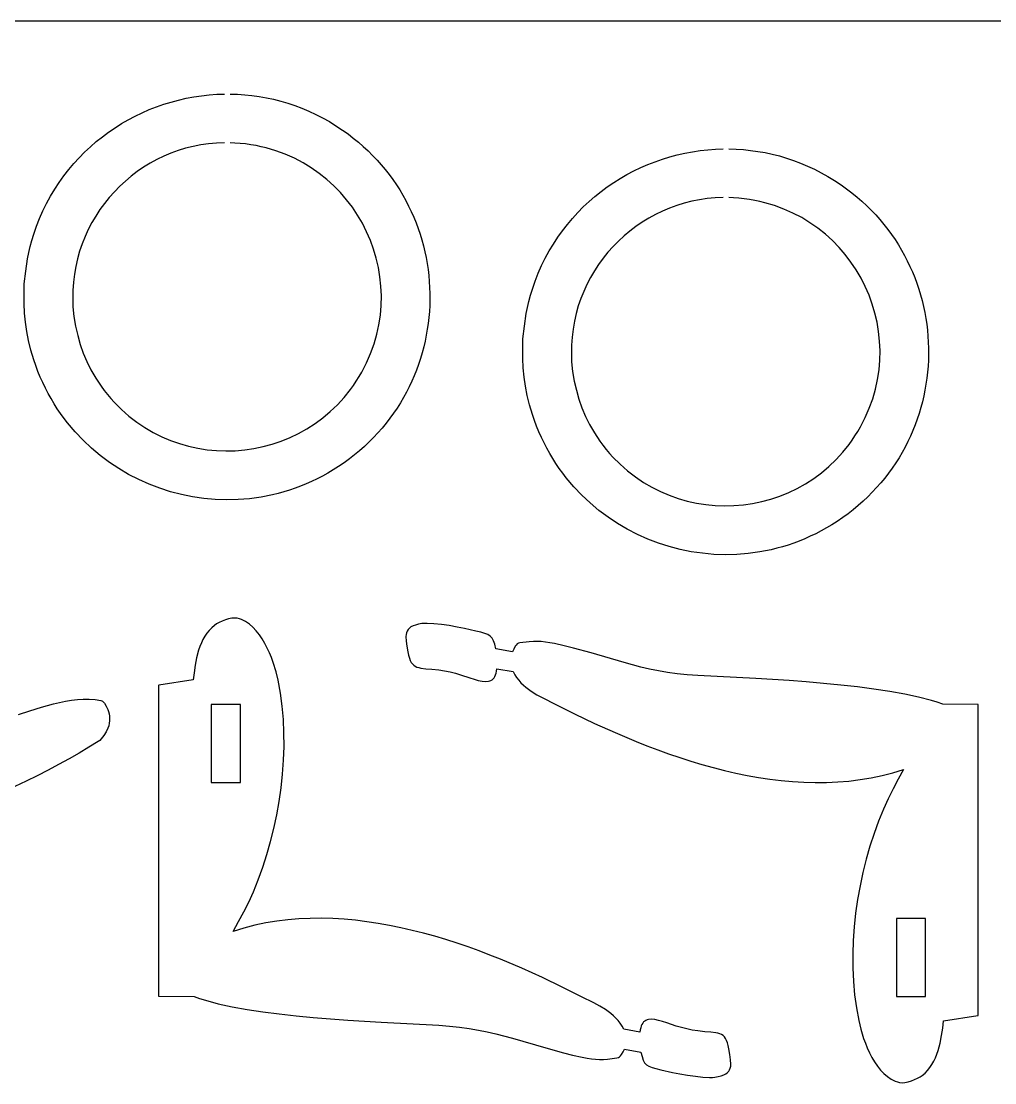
# Model space of a CAD drawing. Extents: x 279 to 859, y 491 to 871.
# Drawn here: x 421.2 to 507, y 587.4 to 681 of the extents above; entities that cross this region are included whole.
import ezdxf

# ---------------------------------------------------------------- set-up
doc = ezdxf.new("R2010")
doc.units = 0
doc.layers.get('0').update_dxf_attribs({"linetype": 'CONTINUOUS'})

msp = doc.modelspace()

# ---------------------------------------------------------------- linework, layer by layer
at = {"color": 7}
msp.add_line((858.559376, 681.005032), (278.559376, 681.005032), dxfattribs=at)
at = {"color": 3}
for p, q in [((433.773769, 673.681911), (434.425096, 673.881981)), ((434.425096, 673.881981), (435.083612, 674.05761)), ((435.083612, 674.05761), (435.748541, 674.208539)), ((435.748541, 674.208539), (436.419107, 674.334507)), ((436.419107, 674.334507), (437.094537, 674.435254)), ((437.094537, 674.435254), (437.774056, 674.51052)), ((437.774056, 674.51052), (438.456887, 674.560044)), ((438.456887, 674.560044), (439.142258, 674.583566)), ((439.642258, 674.584166), (440.279419, 674.564684)), ((440.279419, 674.564684), (440.916995, 674.522302)), ((440.916995, 674.522302), (441.554367, 674.456811)), ((441.554367, 674.456811), (442.190922, 674.368007)), ((442.190922, 674.368007), (442.826042, 674.255681)), ((442.826042, 674.255681), (443.459114, 674.119629)), ((443.459114, 674.119629), (444.08952, 673.959643)), ((444.08952, 673.959643), (444.716645, 673.775516)), ((431.255834, 672.64244), (431.870661, 672.937666)), ((431.870661, 672.937666), (432.495776, 673.209494)), ((432.495776, 673.209494), (433.130404, 673.457662)), ((433.130404, 673.457662), (433.773769, 673.681911)), ((444.716645, 673.775516), (445.339874, 673.567043)), ((445.339874, 673.567043), (445.958591, 673.334016)), ((445.958591, 673.334016), (446.57218, 673.076229)), ((446.57218, 673.076229), (447.180025, 672.793475)), ((429.480824, 671.618972), (430.06014, 671.982832)), ((430.06014, 671.982832), (430.652068, 672.324075)), ((430.652068, 672.324075), (431.255834, 672.64244)), ((447.180025, 672.793475), (447.781511, 672.485549)), ((447.781511, 672.485549), (448.376022, 672.152243)), ((448.376022, 672.152243), (448.962943, 671.793351)), ((428.363128, 670.824438), (428.914895, 671.232754)), ((428.914895, 671.232754), (429.480824, 671.618972)), ((448.962943, 671.793351), (449.541658, 671.408666)), ((449.541658, 671.408666), (450.022225, 671.064591)), ((450.022225, 671.064591), (450.487262, 670.708767)), ((427.305178, 669.942557), (427.826297, 670.394286)), ((427.826297, 670.394286), (428.363128, 670.824438)), ((450.487262, 670.708767), (450.936774, 670.341578)), ((450.936774, 670.341578), (451.370764, 669.963409)), ((426.313175, 668.975412), (426.800546, 669.469512)), ((426.800546, 669.469512), (427.305178, 669.942557)), ((451.370764, 669.963409), (451.789238, 669.574646)), ((451.789238, 669.574646), (452.192201, 669.175674)), ((452.192201, 669.175674), (452.579656, 668.766877)), ((478.393264, 669.047092), (479.05178, 669.222721)), ((479.05178, 669.222721), (479.716709, 669.37365)), ((479.716709, 669.37365), (480.387275, 669.499618)), ((480.387275, 669.499618), (481.062705, 669.600365)), ((481.062705, 669.600365), (481.742224, 669.675631)), ((481.742224, 669.675631), (482.425055, 669.725155)), ((482.425055, 669.725155), (483.110426, 669.748677)), ((483.610426, 669.749277), (484.247587, 669.729796)), ((484.247587, 669.729796), (484.885162, 669.687413)), ((484.885162, 669.687413), (485.522535, 669.621923)), ((485.522535, 669.621923), (486.15909, 669.533118)), ((486.15909, 669.533118), (486.79421, 669.420793)), ((486.79421, 669.420793), (487.427282, 669.28474)), ((487.427282, 669.28474), (488.057688, 669.124754)), ((425.393316, 667.925084), (425.84384, 668.460515)), ((425.84384, 668.460515), (426.313175, 668.975412)), ((452.579656, 668.766877), (452.951609, 668.34864)), ((452.951609, 668.34864), (453.308065, 667.921349)), ((475.838829, 668.102778), (476.463944, 668.374605)), ((476.463944, 668.374605), (477.098571, 668.622774)), ((477.098571, 668.622774), (477.741936, 668.847023)), ((477.741936, 668.847023), (478.393264, 669.047092)), ((488.057688, 669.124754), (488.684813, 668.940627)), ((488.684813, 668.940627), (489.308042, 668.732154)), ((489.308042, 668.732154), (489.926759, 668.499127)), ((489.926759, 668.499127), (490.540347, 668.24134)), ((490.540347, 668.24134), (491.148193, 667.958587)), ((424.551801, 666.793656), (424.962378, 667.369377)), ((424.962378, 667.369377), (425.393316, 667.925084)), ((453.308065, 667.921349), (453.649027, 667.485389)), ((453.649027, 667.485389), (453.974502, 667.041144)), ((474.028308, 667.147944), (474.620236, 667.489187)), ((474.620236, 667.489187), (475.224002, 667.807551)), ((475.224002, 667.807551), (475.838829, 668.102778)), ((491.148193, 667.958587), (491.749679, 667.65066)), ((491.749679, 667.65066), (492.34419, 667.317354)), ((492.34419, 667.317354), (492.931111, 666.958462)), ((424.16236, 666.19818), (424.551801, 666.793656)), ((453.974502, 667.041144), (454.284492, 666.588999)), ((454.284492, 666.588999), (454.579004, 666.129339)), ((472.331296, 665.98955), (472.883063, 666.397865)), ((472.883063, 666.397865), (473.448992, 666.784083)), ((473.448992, 666.784083), (474.028308, 667.147944)), ((492.931111, 666.958462), (493.509826, 666.573777)), ((493.509826, 666.573777), (493.990393, 666.229702)), ((423.449984, 664.949008), (423.794829, 665.583211)), ((423.794829, 665.583211), (424.16236, 666.19818)), ((454.579004, 666.129339), (454.858042, 665.662551)), ((454.858042, 665.662551), (455.12161, 665.189017)), ((471.273346, 665.107669), (471.794465, 665.559397)), ((471.794465, 665.559397), (472.331296, 665.98955)), ((493.990393, 666.229702), (494.45543, 665.873878)), ((494.45543, 665.873878), (494.904942, 665.506689)), ((494.904942, 665.506689), (495.338932, 665.128521)), ((423.1286, 664.295832), (423.449984, 664.949008)), ((455.12161, 665.189017), (455.369714, 664.709124)), ((455.369714, 664.709124), (455.602357, 664.223256)), ((470.281342, 664.140523), (470.768714, 664.634624)), ((470.768714, 664.634624), (471.273346, 665.107669)), ((495.338932, 665.128521), (495.757406, 664.739758)), ((495.757406, 664.739758), (496.160369, 664.340785)), ((422.559312, 662.9336), (422.831451, 663.623942)), ((422.831451, 663.623942), (423.1286, 664.295832)), ((455.602357, 664.223256), (455.819545, 663.731799)), ((455.819545, 663.731799), (456.021282, 663.235137)), ((469.361484, 663.090195), (469.812008, 663.625626)), ((469.812008, 663.625626), (470.281342, 664.140523)), ((496.160369, 664.340785), (496.547824, 663.931988)), ((496.547824, 663.931988), (496.919777, 663.513752)), ((422.312958, 662.225066), (422.559312, 662.9336)), ((456.021282, 663.235137), (456.207574, 662.733655)), ((456.207574, 662.733655), (456.378423, 662.227739)), ((468.930546, 662.534488), (469.361484, 663.090195)), ((496.919777, 663.513752), (497.276233, 663.086461)), ((497.276233, 663.086461), (497.617195, 662.6505)), ((497.617195, 662.6505), (497.94267, 662.206255)), ((422.004587, 661.143191), (422.148214, 661.684054)), ((422.148214, 661.684054), (422.312958, 662.225066)), ((456.378423, 662.227739), (456.533837, 661.717773)), ((456.533837, 661.717773), (456.673818, 661.204142)), ((468.130528, 661.363292), (468.519969, 661.958767)), ((468.519969, 661.958767), (468.930546, 662.534488)), ((497.94267, 662.206255), (498.25266, 661.75411)), ((498.25266, 661.75411), (498.547172, 661.294451)), ((421.88013, 660.601466), (422.004587, 661.143191)), ((456.673818, 661.204142), (456.798372, 660.687231)), ((467.418152, 660.114119), (467.762997, 660.748322)), ((467.762997, 660.748322), (468.130528, 661.363292)), ((498.547172, 661.294451), (498.82621, 660.827662)), ((498.82621, 660.827662), (499.089778, 660.354128)), ((421.602309, 658.960991), (421.772895, 660.057866)), ((421.772895, 660.057866), (421.88013, 660.601466)), ((456.798372, 660.687231), (456.907503, 660.167426)), ((456.907503, 660.167426), (457.001216, 659.645112)), ((467.096768, 659.460943), (467.418152, 660.114119)), ((499.089778, 660.354128), (499.337882, 659.874235)), ((499.337882, 659.874235), (499.570525, 659.388367)), ((421.477258, 657.844466), (421.602309, 658.960991)), ((457.001216, 659.645112), (457.079516, 659.120672)), ((457.079516, 659.120672), (457.142408, 658.594493)), ((466.799619, 658.789054), (467.096768, 659.460943)), ((499.570525, 659.388367), (499.787713, 658.89691)), ((499.787713, 658.89691), (499.98945, 658.400248)), ((457.142408, 658.594493), (457.189896, 658.066959)), ((457.189896, 658.066959), (457.221984, 657.538455)), ((466.281126, 657.390177), (466.52748, 658.098712)), ((466.52748, 658.098712), (466.799619, 658.789054)), ((499.98945, 658.400248), (500.175742, 657.898766)), ((421.460527, 656.959672), (421.477258, 657.844466)), ((457.221984, 657.538455), (457.238678, 657.009367)), ((457.238678, 657.009367), (457.239983, 656.480079)), ((466.116382, 656.849165), (466.281126, 657.390177)), ((500.175742, 657.898766), (500.346591, 657.39285)), ((500.346591, 657.39285), (500.502005, 656.882884)), ((421.470051, 656.108571), (421.460527, 656.959672)), ((421.510016, 655.281458), (421.470051, 656.108571)), ((457.239983, 656.480079), (457.225902, 655.950976)), ((465.848298, 655.766577), (465.972755, 656.308302)), ((465.972755, 656.308302), (466.116382, 656.849165)), ((500.502005, 656.882884), (500.641986, 656.369253)), ((500.641986, 656.369253), (500.76654, 655.852343)), ((421.584608, 654.468629), (421.510016, 655.281458)), ((457.196441, 655.422443), (457.151604, 654.894865)), ((457.225902, 655.950976), (457.196441, 655.422443)), ((465.570477, 654.126102), (465.741063, 655.222977)), ((465.741063, 655.222977), (465.848298, 655.766577)), ((500.76654, 655.852343), (500.875671, 655.332538)), ((500.875671, 655.332538), (500.969384, 654.810223)), ((421.698012, 653.660379), (421.584608, 654.468629)), ((457.091396, 654.368628), (457.015821, 653.844116)), ((457.151604, 654.894865), (457.091396, 654.368628)), ((500.969384, 654.810223), (501.047684, 654.285783)), ((501.047684, 654.285783), (501.110576, 653.759604)), ((421.854414, 652.847005), (421.698012, 653.660379)), ((456.924885, 653.321714), (456.818592, 652.801807)), ((457.015821, 653.844116), (456.924885, 653.321714)), ((465.445426, 653.009577), (465.570477, 654.126102)), ((501.110576, 653.759604), (501.158064, 653.23207)), ((422.058001, 652.018802), (421.854414, 652.847005)), ((456.818592, 652.801807), (456.696947, 652.28478)), ((465.428695, 652.124783), (465.445426, 653.009577)), ((501.158064, 653.23207), (501.190152, 652.703567)), ((501.190152, 652.703567), (501.206846, 652.174478)), ((422.312958, 651.166066), (422.058001, 652.018802)), ((456.559954, 651.771019), (456.407618, 651.260907)), ((456.696947, 652.28478), (456.559954, 651.771019)), ((465.438219, 651.273682), (465.428695, 652.124783)), ((501.208151, 651.64519), (501.19407, 651.116087)), ((501.206846, 652.174478), (501.208151, 651.64519)), ((422.490423, 650.646332), (422.312958, 651.166066)), ((422.681871, 650.136199), (422.490423, 650.646332)), ((456.239944, 650.754831), (456.056936, 650.253175)), ((456.407618, 651.260907), (456.239944, 650.754831)), ((465.478184, 650.446569), (465.438219, 651.273682)), ((501.164608, 650.587554), (501.119771, 650.059977)), ((501.19407, 651.116087), (501.164608, 650.587554)), ((422.886998, 649.635774), (422.681871, 650.136199)), ((423.105501, 649.145165), (422.886998, 649.635774)), ((455.8586, 649.756324), (455.644939, 649.264663)), ((456.056936, 650.253175), (455.8586, 649.756324)), ((465.552776, 649.63374), (465.478184, 650.446569)), ((465.666179, 648.82549), (465.552776, 649.63374)), ((501.059563, 649.533739), (500.983989, 649.009227)), ((501.119771, 650.059977), (501.059563, 649.533739)), ((423.337074, 648.664479), (423.105501, 649.145165)), ((423.581413, 648.193824), (423.337074, 648.664479)), ((455.415959, 648.778578), (455.171664, 648.298452)), ((455.644939, 649.264663), (455.415959, 648.778578)), ((465.822582, 648.012116), (465.666179, 648.82549)), ((500.983989, 649.009227), (500.893053, 648.486825)), ((423.838214, 647.733308), (423.581413, 648.193824)), ((424.107173, 647.283039), (423.838214, 647.733308)), ((454.912059, 647.824671), (454.637148, 647.357621)), ((455.171664, 648.298452), (454.912059, 647.824671)), ((466.026169, 647.183914), (465.822582, 648.012116)), ((500.78676, 647.966918), (500.665115, 647.449892)), ((500.893053, 648.486825), (500.78676, 647.966918)), ((424.387985, 646.843123), (424.107173, 647.283039)), ((424.680347, 646.413669), (424.387985, 646.843123)), ((454.346937, 646.897685), (454.04143, 646.44525)), ((454.637148, 647.357621), (454.346937, 646.897685)), ((466.281126, 646.331177), (466.026169, 647.183914)), ((500.528122, 646.93613), (500.375786, 646.426019)), ((500.665115, 647.449892), (500.528122, 646.93613)), ((424.983953, 645.994783), (424.680347, 646.413669)), ((425.2985, 645.586575), (424.983953, 645.994783)), ((453.720631, 646.0007), (453.384546, 645.564419)), ((454.04143, 646.44525), (453.720631, 646.0007)), ((466.458591, 645.811443), (466.281126, 646.331177)), ((466.650039, 645.30131), (466.458591, 645.811443)), ((500.208112, 645.919943), (500.025104, 645.418287)), ((500.375786, 646.426019), (500.208112, 645.919943)), ((425.959199, 644.802618), (425.2985, 645.586575)), ((453.033179, 645.136794), (452.666534, 644.718209)), ((453.384546, 645.564419), (453.033179, 645.136794)), ((466.855166, 644.800885), (466.650039, 645.30131)), ((499.826768, 644.921436), (499.613107, 644.429775)), ((500.025104, 645.418287), (499.826768, 644.921436)), ((426.660009, 644.06266), (425.959199, 644.802618)), ((427.398497, 643.36756), (426.660009, 644.06266)), ((451.887432, 643.909698), (451.474984, 643.520543)), ((452.284617, 644.309049), (451.887432, 643.909698)), ((452.666534, 644.718209), (452.284617, 644.309049)), ((467.073669, 644.310276), (466.855166, 644.800885)), ((467.305241, 643.82959), (467.073669, 644.310276)), ((499.384127, 643.943689), (499.139832, 643.463563)), ((499.613107, 644.429775), (499.384127, 643.943689)), ((428.172227, 642.71818), (427.398497, 643.36756)), ((451.047277, 643.141968), (450.604316, 642.774357)), ((451.474984, 643.520543), (451.047277, 643.141968)), ((467.549581, 643.358936), (467.305241, 643.82959)), ((467.806382, 642.89842), (467.549581, 643.358936)), ((498.880227, 642.989783), (498.605316, 642.522732)), ((499.139832, 643.463563), (498.880227, 642.989783)), ((428.978766, 642.11538), (428.172227, 642.71818)), ((429.815679, 641.560022), (428.978766, 642.11538)), ((449.672652, 642.073572), (449.183958, 641.741166)), ((450.146106, 642.418097), (449.672652, 642.073572)), ((450.604316, 642.774357), (450.146106, 642.418097)), ((468.075341, 642.44815), (467.806382, 642.89842)), ((468.356153, 642.008234), (468.075341, 642.44815)), ((498.315105, 642.062797), (498.009598, 641.610361)), ((498.605316, 642.522732), (498.315105, 642.062797)), ((430.680533, 641.052965), (429.815679, 641.560022)), ((448.250732, 641.166929), (447.777102, 640.90411)), ((448.719786, 641.445911), (448.250732, 641.166929)), ((449.183958, 641.741166), (448.719786, 641.445911)), ((468.648514, 641.57878), (468.356153, 642.008234)), ((468.952121, 641.159895), (468.648514, 641.57878)), ((469.266668, 640.751686), (468.952121, 641.159895)), ((497.688799, 641.165811), (497.352714, 640.729531)), ((498.009598, 641.610361), (497.688799, 641.165811)), ((431.570893, 640.595071), (430.680533, 641.052965)), ((432.484325, 640.187201), (431.570893, 640.595071)), ((433.418395, 639.830216), (432.484325, 640.187201)), ((446.331788, 640.211566), (445.842891, 640.012329)), ((446.817325, 640.426536), (446.331788, 640.211566)), ((447.299198, 640.657349), (446.817325, 640.426536)), ((447.777102, 640.90411), (447.299198, 640.657349)), ((469.927367, 639.96773), (469.266668, 640.751686)), ((497.001347, 640.301905), (496.634702, 639.88332)), ((497.352714, 640.729531), (497.001347, 640.301905)), ((434.370669, 639.524976), (433.418395, 639.830216)), ((435.338711, 639.272342), (434.370669, 639.524976)), ((436.32009, 639.073175), (435.338711, 639.272342)), ((443.358652, 639.248388), (442.352084, 639.049184)), ((443.859786, 639.370569), (443.358652, 639.248388)), ((444.359081, 639.507946), (443.859786, 639.370569)), ((444.856233, 639.660627), (444.359081, 639.507946)), ((445.350938, 639.828718), (444.856233, 639.660627)), ((445.842891, 640.012329), (445.350938, 639.828718)), ((470.628177, 639.227771), (469.927367, 639.96773)), ((471.366664, 638.532671), (470.628177, 639.227771)), ((496.252785, 639.47416), (495.8556, 639.07481)), ((496.634702, 639.88332), (496.252785, 639.47416)), ((437.312369, 638.928336), (436.32009, 639.073175)), ((438.313115, 638.838685), (437.312369, 638.928336)), ((439.319894, 638.805084), (438.313115, 638.838685)), ((440.330271, 638.828392), (439.319894, 638.805084)), ((441.341812, 638.909472), (440.330271, 638.828392)), ((442.352084, 639.049184), (441.341812, 638.909472)), ((472.140395, 637.883291), (471.366664, 638.532671)), ((495.015445, 638.307079), (494.572484, 637.939469)), ((495.443152, 638.685654), (495.015445, 638.307079)), ((495.8556, 639.07481), (495.443152, 638.685654)), ((472.946934, 637.280491), (472.140395, 637.883291)), ((494.114274, 637.583208), (493.64082, 637.238683)), ((494.572484, 637.939469), (494.114274, 637.583208)), ((473.783847, 636.725133), (472.946934, 637.280491)), ((474.648701, 636.218076), (473.783847, 636.725133)), ((492.687954, 636.611023), (492.2189, 636.33204)), ((493.152126, 636.906277), (492.687954, 636.611023)), ((493.64082, 637.238683), (493.152126, 636.906277)), ((475.539061, 635.760183), (474.648701, 636.218076)), ((476.452493, 635.352313), (475.539061, 635.760183)), ((490.785493, 635.591648), (490.299956, 635.376677)), ((491.267366, 635.82246), (490.785493, 635.591648)), ((491.745269, 636.069222), (491.267366, 635.82246)), ((492.2189, 636.33204), (491.745269, 636.069222)), ((477.386563, 634.995327), (476.452493, 635.352313)), ((478.338837, 634.690087), (477.386563, 634.995327)), ((479.306879, 634.437453), (478.338837, 634.690087)), ((488.327249, 634.673058), (487.827954, 634.535681)), ((488.824401, 634.825738), (488.327249, 634.673058)), ((489.319106, 634.99383), (488.824401, 634.825738)), ((489.811059, 635.17744), (489.319106, 634.99383)), ((490.299956, 635.376677), (489.811059, 635.17744)), ((480.288258, 634.238286), (479.306879, 634.437453)), ((481.280537, 634.093447), (480.288258, 634.238286)), ((482.281283, 634.003796), (481.280537, 634.093447)), ((483.288061, 633.970195), (482.281283, 634.003796)), ((484.298439, 633.993504), (483.288061, 633.970195)), ((485.30998, 634.074584), (484.298439, 633.993504)), ((486.320252, 634.214295), (485.30998, 634.074584)), ((487.32682, 634.4135), (486.320252, 634.214295)), ((487.827954, 634.535681), (487.32682, 634.4135)), ((438.668267, 627.988737), (438.439358, 627.864636)), ((438.930289, 628.108686), (438.668267, 627.988737)), ((439.211642, 628.216494), (438.930289, 628.108686)), ((439.498545, 628.304173), (439.211642, 628.216494)), ((439.777217, 628.363737), (439.498545, 628.304173)), ((440.033877, 628.387198), (439.777217, 628.363737)), ((440.254742, 628.366569), (440.033877, 628.387198)), ((440.446494, 628.314422), (440.254742, 628.366569)), ((440.632837, 628.24738), (440.446494, 628.314422)), ((440.989421, 628.071509), (440.632837, 628.24738)), ((441.324733, 627.844766), (440.989421, 628.071509)), ((437.579351, 627.049941), (437.397448, 626.778426)), ((437.782407, 627.30301), (437.579351, 627.049941)), ((438.007957, 627.535273), (437.782407, 627.30301)), ((438.257342, 627.744369), (438.007957, 627.535273)), ((438.439358, 627.864636), (438.257342, 627.744369)), ((441.639016, 627.572958), (441.324733, 627.844766)), ((441.932508, 627.261892), (441.639016, 627.572958)), ((442.205452, 626.917377), (441.932508, 627.261892)), ((455.178148, 627.087195), (455.144781, 626.924956)), ((455.234926, 627.235662), (455.178148, 627.087195)), ((455.318161, 627.370414), (455.234926, 627.235662)), ((455.430903, 627.491508), (455.318161, 627.370414)), ((455.5762, 627.599001), (455.430903, 627.491508)), ((455.757098, 627.692949), (455.5762, 627.599001)), ((455.976647, 627.77341), (455.757098, 627.692949)), ((456.237893, 627.840439), (455.976647, 627.77341)), ((456.543886, 627.894095), (456.237893, 627.840439)), ((456.760388, 627.914298), (456.543886, 627.894095)), ((457.010835, 627.919463), (456.760388, 627.914298)), ((457.593634, 627.890623), (457.010835, 627.919463)), ((458.252425, 627.819469), (457.593634, 627.890623)), ((458.947348, 627.717895), (458.252425, 627.819469)), ((459.638545, 627.597796), (458.947348, 627.717895)), ((460.286156, 627.471067), (459.638545, 627.597796)), ((461.291186, 627.245295), (460.286156, 627.471067)), ((461.730118, 627.134341), (461.291186, 627.245295)), ((462.0811, 627.034162), (461.730118, 627.134341)), ((437.091737, 626.189504), (436.965245, 625.876819)), ((437.235357, 626.490827), (437.091737, 626.189504)), ((437.397448, 626.778426), (437.235357, 626.490827)), ((442.458087, 626.545221), (442.205452, 626.917377)), ((442.690655, 626.151231), (442.458087, 626.545221)), ((442.903395, 625.741216), (442.690655, 626.151231)), ((455.144781, 626.924956), (455.131777, 626.748888)), ((455.131777, 626.748888), (455.154665, 626.355039)), ((455.154665, 626.355039), (455.222429, 625.905192)), ((462.356896, 626.927259), (462.0811, 627.034162)), ((462.570273, 626.796132), (462.356896, 626.927259)), ((462.657543, 626.716016), (462.570273, 626.796132)), ((462.733995, 626.623282), (462.657543, 626.716016)), ((462.860828, 626.391209), (462.733995, 626.623282)), ((462.963536, 626.082413), (462.860828, 626.391209)), ((465.050543, 626.166934), (464.946423, 626.09986)), ((465.168786, 626.203095), (465.050543, 626.166934)), ((466.002779, 626.30404), (465.168786, 626.203095)), ((466.36838, 626.326562), (466.002779, 626.30404)), ((466.717936, 626.329507), (466.36838, 626.326562)), ((467.06511, 626.31217), (466.717936, 626.329507)), ((467.423567, 626.273843), (467.06511, 626.31217)), ((467.806971, 626.21382), (467.423567, 626.273843)), ((468.228986, 626.131395), (467.806971, 626.21382)), ((469.082548, 625.941227), (468.228986, 626.131395)), ((436.854542, 625.555131), (436.675135, 624.894194)), ((436.965245, 625.876819), (436.854542, 625.555131)), ((443.09655, 625.320984), (442.903395, 625.741216)), ((443.270359, 624.896342), (443.09655, 625.320984)), ((455.222429, 625.905192), (455.310686, 625.398895)), ((455.310686, 625.398895), (455.367701, 625.109005)), ((463.054886, 625.679395), (462.963536, 626.082413)), ((464.520386, 625.420895), (463.054886, 625.679395)), ((464.636211, 625.655529), (464.520386, 625.420895)), ((464.773561, 625.899595), (464.636211, 625.655529)), ((464.854679, 626.00853), (464.773561, 625.899595)), ((464.946423, 626.09986), (464.854679, 626.00853)), ((469.900046, 625.740232), (469.082548, 625.941227)), ((471.450453, 625.316682), (469.900046, 625.740232)), ((474.378173, 624.45982), (471.450453, 625.316682)), ((436.675135, 624.894194), (436.542786, 624.22558)), ((443.425063, 624.473098), (443.270359, 624.896342)), ((443.678118, 623.654039), (443.425063, 624.473098)), ((455.367701, 625.109005), (455.433955, 624.861555)), ((455.433955, 624.861555), (455.51072, 624.652919)), ((455.51072, 624.652919), (455.599267, 624.47947)), ((455.599267, 624.47947), (455.700866, 624.337582)), ((455.700866, 624.337582), (455.816788, 624.223628)), ((475.849918, 624.070203), (474.378173, 624.45982)), ((436.446765, 623.568175), (436.376342, 622.940869)), ((436.542786, 624.22558), (436.446765, 623.568175)), ((443.857642, 622.910269), (443.678118, 623.654039)), ((455.816788, 624.223628), (455.948304, 624.133983)), ((455.948304, 624.133983), (456.096686, 624.06502)), ((456.096686, 624.06502), (456.263203, 624.013112)), ((456.263203, 624.013112), (456.449127, 623.974633)), ((456.449127, 623.974633), (456.884279, 623.923457)), ((456.884279, 623.923457), (457.41231, 623.882482)), ((457.41231, 623.882482), (458.043386, 623.822695)), ((458.043386, 623.822695), (458.539382, 623.747636)), ((458.539382, 623.747636), (459.021929, 623.643603)), ((459.021929, 623.643603), (459.488849, 623.519122)), ((459.488849, 623.519122), (459.937961, 623.382717)), ((459.937961, 623.382717), (460.774042, 623.108232)), ((462.970117, 623.23823), (463.030159, 623.374991)), ((463.030159, 623.374991), (463.079483, 623.533278)), ((463.079483, 623.533278), (463.117816, 623.714157)), ((463.117816, 623.714157), (463.144886, 623.918695)), ((463.144886, 623.918695), (464.572986, 623.666995)), ((464.572986, 623.666995), (464.724992, 623.391366)), ((464.724992, 623.391366), (464.893366, 623.135977)), ((476.608419, 623.894658), (475.849918, 624.070203)), ((477.389875, 623.735595), (476.608419, 623.894658)), ((478.200187, 623.595746), (477.389875, 623.735595)), ((479.045259, 623.477842), (478.200187, 623.595746)), ((479.930991, 623.384615), (479.045259, 623.477842)), ((480.863286, 623.318795), (479.930991, 623.384615)), ((485.968654, 623.051965), (480.863286, 623.318795)), ((433.347742, 622.467969), (433.325142, 622.444469)), ((433.325142, 622.444469), (433.325142, 595.041069)), ((436.376342, 622.940869), (433.347742, 622.467969)), ((444.063891, 621.776557), (443.857642, 622.910269)), ((460.774042, 623.108232), (461.156652, 622.987201)), ((461.156652, 622.987201), (461.512736, 622.888345)), ((461.512736, 622.888345), (461.840113, 622.820187)), ((461.840113, 622.820187), (462.136604, 622.791251)), ((462.136604, 622.791251), (462.40003, 622.810064)), ((462.40003, 622.810064), (462.518662, 622.840039)), ((462.518662, 622.840039), (462.628211, 622.885148)), ((462.628211, 622.885148), (462.728403, 622.946456)), ((462.728403, 622.946456), (462.818966, 623.025029)), ((462.818966, 623.025029), (462.899628, 623.121932)), ((462.899628, 623.121932), (462.970117, 623.23823)), ((464.893366, 623.135977), (465.076899, 622.899252)), ((465.076899, 622.899252), (465.274381, 622.679612)), ((465.274381, 622.679612), (465.484602, 622.47548)), ((465.484602, 622.47548), (465.706351, 622.285279)), ((488.914194, 622.867696), (485.968654, 623.051965)), ((490.429272, 622.755755), (488.914194, 622.867696)), ((491.951261, 622.627907), (490.429272, 622.755755)), ((493.464186, 622.482126), (491.951261, 622.627907)), ((494.952075, 622.316386), (493.464186, 622.482126)), ((444.217968, 620.62027), (444.063891, 621.776557)), ((465.706351, 622.285279), (466.179598, 621.940357)), ((466.179598, 621.940357), (466.684444, 621.632228)), ((466.684444, 621.632228), (467.211209, 621.348271)), ((496.398955, 622.128658), (494.952075, 622.316386)), ((497.788854, 621.916918), (496.398955, 622.128658)), ((499.1058, 621.679138), (497.788854, 621.916918)), ((500.333819, 621.413292), (499.1058, 621.679138)), ((421.97593, 620.197669), (423.010202, 620.521481)), ((423.010202, 620.521481), (424.05572, 620.82118)), ((424.05572, 620.82118), (424.580949, 620.951749)), ((424.580949, 620.951749), (425.106895, 621.064005)), ((425.106895, 621.064005), (425.632858, 621.153853)), ((425.632858, 621.153853), (426.15814, 621.217197)), ((426.15814, 621.217197), (426.682042, 621.249943)), ((426.682042, 621.249943), (427.203865, 621.247996)), ((427.203865, 621.247996), (427.722911, 621.207261)), ((427.722911, 621.207261), (428.238482, 621.123642)), ((428.238482, 621.123642), (428.309198, 621.096863)), ((428.309198, 621.096863), (428.386375, 621.045299)), ((428.386375, 621.045299), (428.550816, 620.874633)), ((428.550816, 620.874633), (428.713229, 620.625278)), ((428.713229, 620.625278), (428.855032, 620.310867)), ((444.321267, 619.445324), (444.217968, 620.62027)), ((467.211209, 621.348271), (468.291786, 620.802395)), ((468.291786, 620.802395), (469.990887, 619.945914)), ((501.456938, 621.117353), (500.333819, 621.413292)), ((501.974169, 620.957466), (501.456938, 621.117353)), ((502.459186, 620.789295), (501.974169, 620.957466)), ((505.583486, 620.761695), (502.459186, 620.789295)), ((505.583486, 593.358395), (505.583486, 620.761695)), ((420.958494, 619.882503), (421.97593, 620.197669)), ((428.855032, 620.310867), (428.9124, 620.133527)), ((428.9124, 620.133527), (428.957648, 619.945035)), ((428.957648, 619.945035), (428.988455, 619.747096)), ((428.988455, 619.747096), (429.002498, 619.541414)), ((469.990887, 619.945914), (471.751151, 619.102135)), ((428.844582, 618.675342), (428.697695, 618.369478)), ((428.920819, 618.894954), (428.844582, 618.675342)), ((428.971002, 619.113639), (428.920819, 618.894954)), ((428.997454, 619.329694), (428.971002, 619.113639)), ((429.002498, 619.541414), (428.997454, 619.329694)), ((444.375181, 618.255636), (444.321267, 619.445324)), ((471.751151, 619.102135), (473.565783, 618.28252)), ((428.256095, 617.730075), (428.129663, 617.605331)), ((428.494782, 618.035705), (428.256095, 617.730075)), ((428.697695, 618.369478), (428.494782, 618.035705)), ((444.381106, 617.055121), (444.375181, 618.255636)), ((473.565783, 618.28252), (475.427992, 617.498529)), ((427.170548, 616.995115), (426.31039, 616.483504)), ((428.001882, 617.508642), (427.170548, 616.995115)), ((428.129663, 617.605331), (428.001882, 617.508642)), ((444.340434, 615.847696), (444.381106, 617.055121)), ((475.427992, 617.498529), (476.374815, 617.123474)), ((476.374815, 617.123474), (477.330984, 616.761623)), ((477.330984, 616.761623), (478.295652, 616.414408)), ((425.42302, 615.975366), (424.510049, 615.47226)), ((426.31039, 616.483504), (425.42302, 615.975366)), ((444.254561, 614.637277), (444.340434, 615.847696)), ((478.295652, 616.414408), (479.267968, 616.083262)), ((479.267968, 616.083262), (480.247083, 615.769618)), ((423.573089, 614.975742), (422.613752, 614.487371)), ((424.510049, 615.47226), (423.573089, 614.975742)), ((480.247083, 615.769618), (481.232149, 615.474908)), ((481.232149, 615.474908), (482.222316, 615.200564)), ((482.222316, 615.200564), (483.216736, 614.94802)), ((483.216736, 614.94802), (484.214558, 614.718707)), ((498.065908, 614.74992), (499.012886, 615.040995)), ((499.012886, 615.040995), (498.537406, 614.176131)), ((421.633649, 614.008705), (420.634393, 613.5413)), ((422.613752, 614.487371), (421.633649, 614.008705)), ((444.12488, 613.427781), (444.254561, 614.637277)), ((484.214558, 614.718707), (485.214935, 614.514059)), ((485.214935, 614.514059), (486.217016, 614.335508)), ((486.217016, 614.335508), (487.219954, 614.184487)), ((487.219954, 614.184487), (488.222898, 614.062427)), ((488.222898, 614.062427), (489.225, 613.970763)), ((489.225, 613.970763), (490.22541, 613.910925)), ((493.208001, 613.936703), (494.193154, 614.018501)), ((494.193154, 614.018501), (495.172371, 614.139289)), ((495.172371, 614.139289), (496.144801, 614.3005)), ((496.144801, 614.3005), (497.109597, 614.503566)), ((497.109597, 614.503566), (498.065908, 614.74992)), ((498.537406, 614.176131), (498.079598, 613.321682)), ((443.952785, 612.223123), (444.12488, 613.427781)), ((490.22541, 613.910925), (491.223279, 613.884348)), ((491.223279, 613.884348), (492.21776, 613.892463)), ((492.21776, 613.892463), (493.208001, 613.936703)), ((498.079598, 613.321682), (497.642959, 612.453565)), ((443.739671, 611.027221), (443.952785, 612.223123)), ((497.642959, 612.453565), (497.230986, 611.547695)), ((497.230986, 611.547695), (496.801047, 610.486564)), ((443.486931, 609.843989), (443.739671, 611.027221)), ((496.801047, 610.486564), (496.403762, 609.393184)), ((443.195959, 608.677345), (443.486931, 609.843989)), ((496.403762, 609.393184), (496.040523, 608.271469)), ((442.868151, 607.531205), (443.195959, 608.677345)), ((442.504899, 606.409484), (442.868151, 607.531205)), ((496.040523, 608.271469), (495.712725, 607.125335)), ((495.712725, 607.125335), (495.421762, 605.9587)), ((442.107598, 605.3161), (442.504899, 606.409484)), ((495.421762, 605.9587), (495.169028, 604.77548)), ((441.677642, 604.254969), (442.107598, 605.3161)), ((495.169028, 604.77548), (494.955917, 603.579589)), ((441.265669, 603.349112), (441.677642, 604.254969)), ((440.82903, 602.481019), (441.265669, 603.349112)), ((494.955917, 603.579589), (494.783823, 602.374945)), ((440.371222, 601.626575), (440.82903, 602.481019)), ((444.715296, 601.784345), (443.736093, 601.663535)), ((445.700445, 601.866158), (444.715296, 601.784345)), ((446.69069, 601.910408), (445.700445, 601.866158)), ((447.685181, 601.918528), (446.69069, 601.910408)), ((448.683069, 601.891951), (447.685181, 601.918528)), ((449.683503, 601.832109), (448.683069, 601.891951)), ((450.685633, 601.740437), (449.683503, 601.832109)), ((494.783823, 602.374945), (494.654141, 601.165463)), ((439.895742, 600.761669), (440.371222, 601.626575)), ((440.842661, 601.052795), (439.895742, 600.761669)), ((441.798926, 601.299193), (440.842661, 601.052795)), ((442.763686, 601.502295), (441.798926, 601.299193)), ((443.736093, 601.663535), (442.763686, 601.502295)), ((451.688609, 601.618367), (450.685633, 601.740437)), ((452.691582, 601.467332), (451.688609, 601.618367)), ((453.693701, 601.288765), (452.691582, 601.467332)), ((454.694117, 601.0841), (453.693701, 601.288765)), ((455.69198, 600.854769), (454.694117, 601.0841)), ((456.686439, 600.602205), (455.69198, 600.854769)), ((494.654141, 601.165463), (494.568264, 599.95506)), ((457.676644, 600.327843), (456.686439, 600.602205)), ((458.661747, 600.033114), (457.676644, 600.327843)), ((459.640896, 599.719452), (458.661747, 600.033114)), ((494.568264, 599.95506), (494.527587, 598.747652)), ((460.613241, 599.38829), (459.640896, 599.719452)), ((461.577934, 599.041061), (460.613241, 599.38829)), ((462.534123, 598.679198), (461.577934, 599.041061)), ((463.480959, 598.304134), (462.534123, 598.679198)), ((465.343173, 597.520137), (463.480959, 598.304134)), ((494.527587, 598.747652), (494.533503, 597.547154)), ((467.157774, 596.700534), (465.343173, 597.520137)), ((494.533503, 597.547154), (494.587407, 596.357484)), ((468.917964, 595.856789), (467.157774, 596.700534)), ((494.587407, 596.357484), (494.690693, 595.182556)), ((470.616942, 595.000369), (468.917964, 595.856789)), ((433.325142, 595.041069), (436.449442, 595.013569)), ((436.449442, 595.013569), (436.934459, 594.845389)), ((436.934459, 594.845389), (437.45169, 594.685493)), ((437.45169, 594.685493), (438.574809, 594.389538)), ((438.574809, 594.389538), (439.802828, 594.123679)), ((471.697492, 594.45452), (470.616942, 595.000369)), ((472.224272, 594.170553), (471.697492, 594.45452)), ((494.690693, 595.182556), (494.844754, 594.026288)), ((439.802828, 594.123679), (441.119773, 593.885889)), ((441.119773, 593.885889), (442.509673, 593.674141)), ((442.509673, 593.674141), (443.956553, 593.486407)), ((443.956553, 593.486407), (445.444442, 593.320663)), ((472.729142, 593.862406), (472.224272, 594.170553)), ((473.202419, 593.517467), (472.729142, 593.862406)), ((473.424183, 593.327259), (473.202419, 593.517467)), ((494.844754, 594.026288), (495.050986, 592.892595)), ((505.560886, 593.334795), (505.583486, 593.358395)), ((445.444442, 593.320663), (446.957367, 593.174881)), ((446.957367, 593.174881), (448.479355, 593.047035)), ((448.479355, 593.047035), (449.994434, 592.935097)), ((449.994434, 592.935097), (452.939973, 592.750842)), ((452.939973, 592.750842), (458.045342, 592.484069)), ((458.045342, 592.484069), (458.977657, 592.418212)), ((473.634417, 593.123123), (473.424183, 593.327259)), ((473.831911, 592.903483), (473.634417, 593.123123)), ((474.015453, 592.666761), (473.831911, 592.903483)), ((474.183834, 592.411382), (474.015453, 592.666761)), ((475.878605, 592.427778), (475.829273, 592.269488)), ((475.938652, 592.564541), (475.878605, 592.427778)), ((476.009142, 592.680844), (475.938652, 592.564541)), ((476.089802, 592.777752), (476.009142, 592.680844)), ((476.180361, 592.85633), (476.089802, 592.777752)), ((476.280547, 592.917644), (476.180361, 592.85633)), ((476.390087, 592.962759), (476.280547, 592.917644)), ((476.508709, 592.99274), (476.390087, 592.962759)), ((476.772111, 593.011565), (476.508709, 592.99274)), ((477.068577, 592.982641), (476.772111, 593.011565)), ((477.39593, 592.914494), (477.068577, 592.982641)), ((477.751992, 592.815645), (477.39593, 592.914494)), ((478.134587, 592.694619), (477.751992, 592.815645)), ((478.970669, 592.420131), (478.134587, 592.694619)), ((495.050986, 592.892595), (495.23051, 592.148792)), ((502.461863, 592.234555), (502.532286, 592.861895)), ((502.532286, 592.861895), (505.560886, 593.334795)), ((458.977657, 592.418212), (459.863411, 592.324951)), ((459.863411, 592.324951), (460.708504, 592.207016)), ((460.708504, 592.207016), (461.518839, 592.067139)), ((461.518839, 592.067139), (462.300317, 591.908051)), ((462.300317, 591.908051), (463.058838, 591.732482)), ((463.058838, 591.732482), (464.530617, 591.342831)), ((474.335842, 592.135769), (474.183834, 592.411382)), ((475.763842, 591.884069), (474.335842, 592.135769)), ((475.790928, 592.088607), (475.763842, 591.884069)), ((475.829273, 592.269488), (475.790928, 592.088607)), ((479.419801, 592.283716), (478.970669, 592.420131)), ((479.886759, 592.159218), (479.419801, 592.283716)), ((480.369365, 592.055161), (479.886759, 592.159218)), ((480.865442, 591.980069), (480.369365, 592.055161)), ((481.496485, 591.920253), (480.865442, 591.980069)), ((482.024491, 591.879264), (481.496485, 591.920253)), ((482.459625, 591.828086), (482.024491, 591.879264)), ((482.645543, 591.78961), (482.459625, 591.828086)), ((482.812055, 591.737706), (482.645543, 591.78961)), ((482.960432, 591.668748), (482.812055, 591.737706)), ((483.091945, 591.579109), (482.960432, 591.668748)), ((483.207865, 591.465161), (483.091945, 591.579109)), ((495.23051, 592.148792), (495.483565, 591.329707)), ((502.233493, 590.908499), (502.365842, 591.577128)), ((502.365842, 591.577128), (502.461863, 592.234555)), ((464.530617, 591.342831), (467.458358, 590.485942)), ((483.309463, 591.32328), (483.207865, 591.465161)), ((483.398008, 591.149836), (483.309463, 591.32328)), ((483.474773, 590.941204), (483.398008, 591.149836)), ((483.541027, 590.693757), (483.474773, 590.941204)), ((483.598042, 590.403869), (483.541027, 590.693757)), ((495.483565, 591.329707), (495.638269, 590.906454)), ((495.638269, 590.906454), (495.812078, 590.481804)), ((502.054086, 590.247557), (502.233493, 590.908499)), ((467.458358, 590.485942), (469.008739, 590.062404)), ((469.008739, 590.062404), (469.826213, 589.86142)), ((469.826213, 589.86142), (470.679742, 589.671269)), ((470.679742, 589.671269), (471.101765, 589.5889)), ((473.739942, 589.599569), (473.858185, 589.635759)), ((473.858185, 589.635759), (473.962305, 589.702848)), ((473.962305, 589.702848), (474.054049, 589.794188)), ((474.054049, 589.794188), (474.135167, 589.903131)), ((474.135167, 589.903131), (474.272517, 590.147233)), ((474.272517, 590.147233), (474.388342, 590.381969)), ((474.388342, 590.381969), (475.853942, 590.123369)), ((475.853942, 590.123369), (475.945234, 589.720347)), ((475.945234, 589.720347), (476.047916, 589.411542)), ((483.686299, 589.897604), (483.598042, 590.403869)), ((483.754063, 589.447783), (483.686299, 589.897604)), ((495.812078, 590.481804), (496.005233, 590.061565)), ((496.005233, 590.061565), (496.217973, 589.651545)), ((496.217973, 589.651545), (496.450541, 589.257551)), ((501.816891, 589.613189), (501.943383, 589.925871)), ((501.943383, 589.925871), (502.054086, 590.247557)), ((471.101765, 589.5889), (471.485189, 589.528905)), ((471.485189, 589.528905), (471.843671, 589.490581)), ((471.843671, 589.490581), (472.190867, 589.473231)), ((472.190867, 589.473231), (472.540436, 589.476154)), ((472.540436, 589.476154), (472.906033, 589.498651)), ((472.906033, 589.498651), (473.739942, 589.599569)), ((476.047916, 589.411542), (476.174745, 589.17946)), ((476.174745, 589.17946), (476.251202, 589.086723)), ((476.251202, 589.086723), (476.33848, 589.006606)), ((476.33848, 589.006606), (476.551879, 588.875485)), ((476.551879, 588.875485), (476.8277, 588.768601)), ((476.8277, 588.768601), (477.178702, 588.668461)), ((483.673802, 588.567193), (483.73058, 588.715656)), ((483.73058, 588.715656), (483.763946, 588.87789)), ((483.776951, 589.053951), (483.754063, 589.447783)), ((483.763946, 588.87789), (483.776951, 589.053951)), ((496.450541, 589.257551), (496.703176, 588.885392)), ((496.703176, 588.885392), (496.97612, 588.540875)), ((501.126221, 588.49972), (501.329277, 588.752777)), ((501.329277, 588.752777), (501.511179, 589.024281)), ((501.511179, 589.024281), (501.673271, 589.311872)), ((501.673271, 589.311872), (501.816891, 589.613189)), ((477.178702, 588.668461), (477.617642, 588.557569)), ((477.617642, 588.557569), (478.622614, 588.331755)), ((478.622614, 588.331755), (479.270207, 588.205024)), ((479.270207, 588.205024), (479.961392, 588.084931)), ((479.961392, 588.084931), (480.656308, 587.983368)), ((480.656308, 587.983368), (481.315095, 587.912226)), ((481.315095, 587.912226), (481.897893, 587.883396)), ((481.897893, 587.883396), (482.14834, 587.888564)), ((482.14834, 587.888564), (482.364842, 587.908769)), ((482.364842, 587.908769), (482.670835, 587.962424)), ((482.670835, 587.962424), (482.932081, 588.029454)), ((482.932081, 588.029454), (483.15163, 588.109914)), ((483.15163, 588.109914), (483.332528, 588.203861)), ((483.332528, 588.203861), (483.477824, 588.311352)), ((483.477824, 588.311352), (483.590567, 588.432444)), ((483.590567, 588.432444), (483.673802, 588.567193)), ((496.97612, 588.540875), (497.269612, 588.229807)), ((497.269612, 588.229807), (497.583895, 587.957998)), ((497.583895, 587.957998), (497.919207, 587.731254)), ((499.978339, 587.694122), (500.240361, 587.814068)), ((500.240361, 587.814068), (500.46927, 587.938156)), ((500.46927, 587.938156), (500.651286, 588.058395)), ((500.651286, 588.058395), (500.900671, 588.267473)), ((500.900671, 588.267473), (501.126221, 588.49972)), ((497.919207, 587.731254), (498.275791, 587.555384)), ((498.275791, 587.555384), (498.462134, 587.488341)), ((498.462134, 587.488341), (498.653886, 587.436195)), ((498.653886, 587.436195), (498.874751, 587.415569)), ((498.874751, 587.415569), (499.131411, 587.43904)), ((499.131411, 587.43904), (499.410083, 587.498617)), ((499.410083, 587.498617), (499.696986, 587.586307)), ((499.696986, 587.586307), (499.978339, 587.694122))]:
    msp.add_line(p, q, dxfattribs=at)
at = {"color": 5}
for p, q in [((437.04611, 670.103781), (436.367509, 669.970245)), ((437.735433, 670.202211), (437.04611, 670.103781)), ((438.434482, 670.264588), (437.735433, 670.202211)), ((439.142258, 670.289966), (438.434482, 670.264588)), ((440.050358, 670.267466), (439.642258, 670.285166)), ((440.525903, 670.231848), (440.050358, 670.267466)), ((440.994855, 670.181369), (440.525903, 670.231848)), ((441.457069, 670.11632), (440.994855, 670.181369)), ((441.912403, 670.03699), (441.457069, 670.11632)), ((434.406033, 669.368474), (433.780309, 669.103985)), ((435.046473, 669.601644), (434.406033, 669.368474)), ((435.700631, 669.802551), (435.046473, 669.601644)), ((436.367509, 669.970245), (435.700631, 669.802551)), ((442.360714, 669.943667), (441.912403, 670.03699)), ((442.801858, 669.83664), (442.360714, 669.943667)), ((443.662075, 669.582632), (442.801858, 669.83664)), ((444.491911, 669.277278), (443.662075, 669.582632)), ((445.290222, 668.922891), (444.491911, 669.277278)), ((432.577006, 668.484842), (432.001422, 668.132081)), ((433.170301, 668.809125), (432.577006, 668.484842)), ((433.780309, 669.103985), (433.170301, 668.809125)), ((446.055863, 668.521784), (445.290222, 668.922891)), ((446.78769, 668.076268), (446.055863, 668.521784)), ((430.907384, 667.344916), (430.390925, 666.912407)), ((431.444549, 667.75179), (430.907384, 667.344916)), ((432.001422, 668.132081), (431.444549, 667.75179)), ((447.484561, 667.588656), (446.78769, 668.076268)), ((448.145329, 667.06126), (447.484561, 667.588656)), ((429.896171, 666.455207), (429.42412, 665.974266)), ((430.390925, 666.912407), (429.896171, 666.455207)), ((448.768853, 666.496393), (448.145329, 667.06126)), ((449.353986, 665.896368), (448.768853, 666.496393)), ((428.975771, 665.470529), (428.552121, 664.944944)), ((429.42412, 665.974266), (428.975771, 665.470529)), ((449.899586, 665.263497), (449.353986, 665.896368)), ((482.40265, 665.429699), (481.703601, 665.367322)), ((483.110426, 665.455077), (482.40265, 665.429699)), ((484.018526, 665.432577), (483.610426, 665.450277)), ((484.494071, 665.396959), (484.018526, 665.432577)), ((428.552121, 664.944944), (428.15417, 664.398458)), ((450.404509, 664.600091), (449.899586, 665.263497)), ((450.86761, 663.908464), (450.404509, 664.600091)), ((478.3742, 664.533585), (477.748477, 664.269096)), ((479.01464, 664.766756), (478.3742, 664.533585)), ((479.668799, 664.967662), (479.01464, 664.766756)), ((480.335677, 665.135356), (479.668799, 664.967662)), ((481.014278, 665.268892), (480.335677, 665.135356)), ((481.703601, 665.367322), (481.014278, 665.268892)), ((484.963023, 665.346481), (484.494071, 665.396959)), ((485.425237, 665.281432), (484.963023, 665.346481)), ((485.880571, 665.202101), (485.425237, 665.281432)), ((486.328881, 665.108778), (485.880571, 665.202101)), ((486.770026, 665.001751), (486.328881, 665.108778)), ((487.630243, 664.747743), (486.770026, 665.001751)), ((488.460079, 664.44239), (487.630243, 664.747743)), ((427.782915, 663.832017), (427.439355, 663.246568)), ((428.15417, 664.398458), (427.782915, 663.832017)), ((451.287745, 663.190929), (450.86761, 663.908464)), ((476.545174, 663.649953), (475.96959, 663.297192)), ((477.138469, 663.974236), (476.545174, 663.649953)), ((477.748477, 664.269096), (477.138469, 663.974236)), ((489.25839, 664.088003), (488.460079, 664.44239)), ((490.024031, 663.686895), (489.25839, 664.088003)), ((490.755858, 663.241379), (490.024031, 663.686895)), ((427.124487, 662.643059), (426.839311, 662.022437)), ((427.439355, 663.246568), (427.124487, 662.643059)), ((451.663771, 662.449796), (451.287745, 663.190929)), ((475.412717, 662.916902), (474.875551, 662.510028)), ((475.96959, 663.297192), (475.412717, 662.916902)), ((491.452729, 662.753767), (490.755858, 663.241379)), ((492.113497, 662.226371), (491.452729, 662.753767)), ((426.839311, 662.022437), (426.584825, 661.385647)), ((451.994543, 661.68738), (451.663771, 662.449796)), ((452.278917, 660.905991), (451.994543, 661.68738)), ((474.359093, 662.077518), (473.864339, 661.620319)), ((474.875551, 662.510028), (474.359093, 662.077518)), ((492.737021, 661.661505), (492.113497, 662.226371)), ((426.584825, 661.385647), (426.362026, 660.733638)), ((452.515749, 660.107944), (452.278917, 660.905991)), ((473.392288, 661.139377), (472.943939, 660.635641)), ((473.864339, 661.620319), (473.392288, 661.139377)), ((493.322154, 661.06148), (492.737021, 661.661505)), ((493.867754, 660.428608), (493.322154, 661.06148)), ((426.171914, 660.067356), (426.015487, 659.387749)), ((426.362026, 660.733638), (426.171914, 660.067356)), ((452.703896, 659.295549), (452.515749, 660.107944)), ((472.520289, 660.110056), (472.122338, 659.563569)), ((472.943939, 660.635641), (472.520289, 660.110056)), ((494.372677, 659.765203), (493.867754, 660.428608)), ((426.015487, 659.387749), (425.893742, 658.695762)), ((452.842213, 658.47112), (452.703896, 659.295549)), ((471.751083, 658.997128), (471.407522, 658.41168)), ((472.122338, 659.563569), (471.751083, 658.997128)), ((494.835778, 659.073576), (494.372677, 659.765203)), ((495.255913, 658.35604), (494.835778, 659.073576)), ((425.807678, 657.992344), (425.758294, 657.27844)), ((425.893742, 658.695762), (425.807678, 657.992344)), ((452.929556, 657.636969), (452.842213, 658.47112)), ((471.407522, 658.41168), (471.092655, 657.808171)), ((495.631939, 657.614907), (495.255913, 658.35604)), ((425.758294, 657.27844), (425.746588, 656.554999)), ((452.964781, 656.795408), (452.929556, 657.636969)), ((470.807479, 657.187548), (470.552993, 656.550759)), ((471.092655, 657.808171), (470.807479, 657.187548)), ((495.962711, 656.852491), (495.631939, 657.614907)), ((425.746588, 656.554999), (425.773558, 655.822966)), ((452.946744, 655.94875), (452.964781, 656.795408)), ((470.552993, 656.550759), (470.330194, 655.89875)), ((496.247085, 656.071103), (495.962711, 656.852491)), ((496.483917, 655.273055), (496.247085, 656.071103)), ((425.773558, 655.822966), (425.855258, 654.964866)), ((452.874302, 655.099308), (452.946744, 655.94875)), ((470.140082, 655.232468), (469.983655, 654.55286)), ((470.330194, 655.89875), (470.140082, 655.232468)), ((496.672064, 654.46066), (496.483917, 655.273055)), ((425.855258, 654.964866), (426.008103, 654.117516)), ((452.561623, 653.401317), (452.746309, 654.249392)), ((452.746309, 654.249392), (452.874302, 655.099308)), ((469.983655, 654.55286), (469.86191, 653.860873)), ((496.810381, 653.636231), (496.672064, 654.46066)), ((426.008103, 654.117516), (426.19362, 653.302622)), ((426.19362, 653.302622), (426.416506, 652.515432)), ((452.319099, 652.557395), (452.561623, 653.401317)), ((469.86191, 653.860873), (469.775846, 653.157455)), ((496.897724, 652.80208), (496.810381, 653.636231)), ((426.416506, 652.515432), (426.681458, 651.751191)), ((452.017592, 651.719937), (452.319099, 652.557395)), ((469.726462, 652.443552), (469.714756, 651.72011)), ((469.775846, 653.157455), (469.726462, 652.443552)), ((496.932949, 651.96052), (496.897724, 652.80208)), ((426.681458, 651.751191), (426.993172, 651.005147)), ((451.65596, 650.891257), (452.017592, 651.719937)), ((469.714756, 651.72011), (469.741726, 650.988077)), ((496.914912, 651.113862), (496.932949, 651.96052)), ((426.993172, 651.005147), (427.356345, 650.272547)), ((451.233058, 650.073666), (451.452239, 650.480931)), ((451.452239, 650.480931), (451.65596, 650.891257)), ((469.741726, 650.988077), (469.823426, 650.129977)), ((496.84247, 650.264419), (496.914912, 651.113862)), ((427.356345, 650.272547), (427.775675, 649.548638)), ((427.775675, 649.548638), (428.255858, 648.828666)), ((450.75525, 649.281528), (450.999456, 649.671706)), ((450.999456, 649.671706), (451.233058, 650.073666)), ((469.823426, 650.129977), (469.976271, 649.282627)), ((496.714477, 649.414504), (496.84247, 650.264419)), ((428.255858, 648.828666), (428.531666, 648.45424)), ((450.236307, 648.536588), (450.50076, 648.903149)), ((450.50076, 648.903149), (450.75525, 649.281528)), ((469.976271, 649.282627), (470.161788, 648.467734)), ((496.529791, 648.566429), (496.714477, 649.414504)), ((428.531666, 648.45424), (428.816738, 648.09268)), ((428.816738, 648.09268), (429.110755, 647.743967)), ((429.110755, 647.743967), (429.413396, 647.408084)), ((449.085264, 647.188861), (449.67879, 647.838986)), ((449.67879, 647.838986), (450.236307, 648.536588)), ((470.161788, 648.467734), (470.384674, 647.680543)), ((470.384674, 647.680543), (470.649626, 646.916302)), ((495.98576, 646.885048), (496.287267, 647.722506)), ((496.287267, 647.722506), (496.529791, 648.566429)), ((429.413396, 647.408084), (430.043267, 646.774739)), ((430.043267, 646.774739), (430.703787, 646.192505)), ((448.458293, 646.586354), (449.085264, 647.188861)), ((470.649626, 646.916302), (470.96134, 646.170259)), ((495.624128, 646.056368), (495.98576, 646.885048)), ((430.703787, 646.192505), (431.392393, 645.661242)), ((447.114271, 645.524751), (447.800441, 646.031604)), ((447.800441, 646.031604), (448.458293, 646.586354)), ((470.96134, 646.170259), (471.324513, 645.437659)), ((495.420407, 645.646042), (495.624128, 646.056368)), ((431.392393, 645.661242), (432.106521, 645.180811)), ((432.106521, 645.180811), (432.843607, 644.751072)), ((445.667233, 644.655295), (446.402347, 645.065935)), ((446.402347, 645.065935), (447.114271, 645.524751)), ((471.324513, 645.437659), (471.743843, 644.713749)), ((494.723418, 644.446639), (494.967624, 644.836817)), ((494.967624, 644.836817), (495.201226, 645.238777)), ((495.201226, 645.238777), (495.420407, 645.646042)), ((432.843607, 644.751072), (433.601087, 644.371885)), ((433.601087, 644.371885), (434.376398, 644.04311)), ((434.376398, 644.04311), (435.166976, 643.764607)), ((443.348388, 643.71383), (444.137689, 643.979103)), ((444.137689, 643.979103), (444.911492, 644.292971)), ((444.911492, 644.292971), (445.667233, 644.655295)), ((471.743843, 644.713749), (472.224026, 643.993777)), ((472.224026, 643.993777), (472.499834, 643.619352)), ((494.204474, 643.701699), (494.468928, 644.068261)), ((494.468928, 644.068261), (494.723418, 644.446639)), ((435.166976, 643.764607), (435.970256, 643.536238)), ((435.970256, 643.536238), (436.783676, 643.357861)), ((436.783676, 643.357861), (437.604671, 643.229338)), ((437.604671, 643.229338), (438.430677, 643.150529)), ((438.430677, 643.150529), (439.259132, 643.121293)), ((439.259132, 643.121293), (440.08747, 643.141491)), ((440.08747, 643.141491), (440.913129, 643.210984)), ((440.913129, 643.210984), (441.733544, 643.329631)), ((441.733544, 643.329631), (442.546151, 643.497293)), ((442.546151, 643.497293), (443.348388, 643.71383)), ((472.499834, 643.619352), (472.784906, 643.257791)), ((472.784906, 643.257791), (473.078923, 642.909078)), ((493.053432, 642.353973), (493.646958, 643.004097)), ((493.646958, 643.004097), (494.204474, 643.701699)), ((473.078923, 642.909078), (473.381564, 642.573195)), ((473.381564, 642.573195), (474.011435, 641.93985)), ((492.426461, 641.751466), (493.053432, 642.353973)), ((474.011435, 641.93985), (474.671955, 641.357616)), ((474.671955, 641.357616), (475.360561, 640.826354)), ((491.082439, 640.689863), (491.768609, 641.196716)), ((491.768609, 641.196716), (492.426461, 641.751466)), ((475.360561, 640.826354), (476.074689, 640.345923)), ((476.074689, 640.345923), (476.811775, 639.916183)), ((489.635401, 639.820406), (490.370515, 640.231046)), ((490.370515, 640.231046), (491.082439, 640.689863)), ((476.811775, 639.916183), (477.569255, 639.536996)), ((477.569255, 639.536996), (478.344566, 639.208221)), ((488.105857, 639.144214), (488.87966, 639.458082)), ((488.87966, 639.458082), (489.635401, 639.820406)), ((478.344566, 639.208221), (479.135144, 638.929719)), ((479.135144, 638.929719), (479.938424, 638.701349)), ((479.938424, 638.701349), (480.751844, 638.522973)), ((480.751844, 638.522973), (481.572839, 638.39445)), ((481.572839, 638.39445), (482.398845, 638.31564)), ((482.398845, 638.31564), (483.2273, 638.286404)), ((483.2273, 638.286404), (484.055638, 638.306602)), ((484.055638, 638.306602), (484.881297, 638.376095)), ((484.881297, 638.376095), (485.701712, 638.494742)), ((485.701712, 638.494742), (486.514319, 638.662404)), ((486.514319, 638.662404), (487.316556, 638.878941)), ((487.316556, 638.878941), (488.105857, 639.144214)), ((440.534442, 620.771569), (437.954442, 620.771569)), ((437.954442, 620.771569), (437.954442, 613.890769)), ((440.534442, 613.890769), (440.534442, 620.771569)), ((437.954442, 613.890769), (440.534442, 613.890769)), ((498.374186, 601.911995), (498.374186, 595.031095)), ((500.954286, 601.911995), (498.374186, 601.911995)), ((500.954286, 595.031095), (500.954286, 601.911995)), ((498.374186, 595.031095), (500.954286, 595.031095))]:
    msp.add_line(p, q, dxfattribs=at)

doc.saveas('drawing.dxf')
